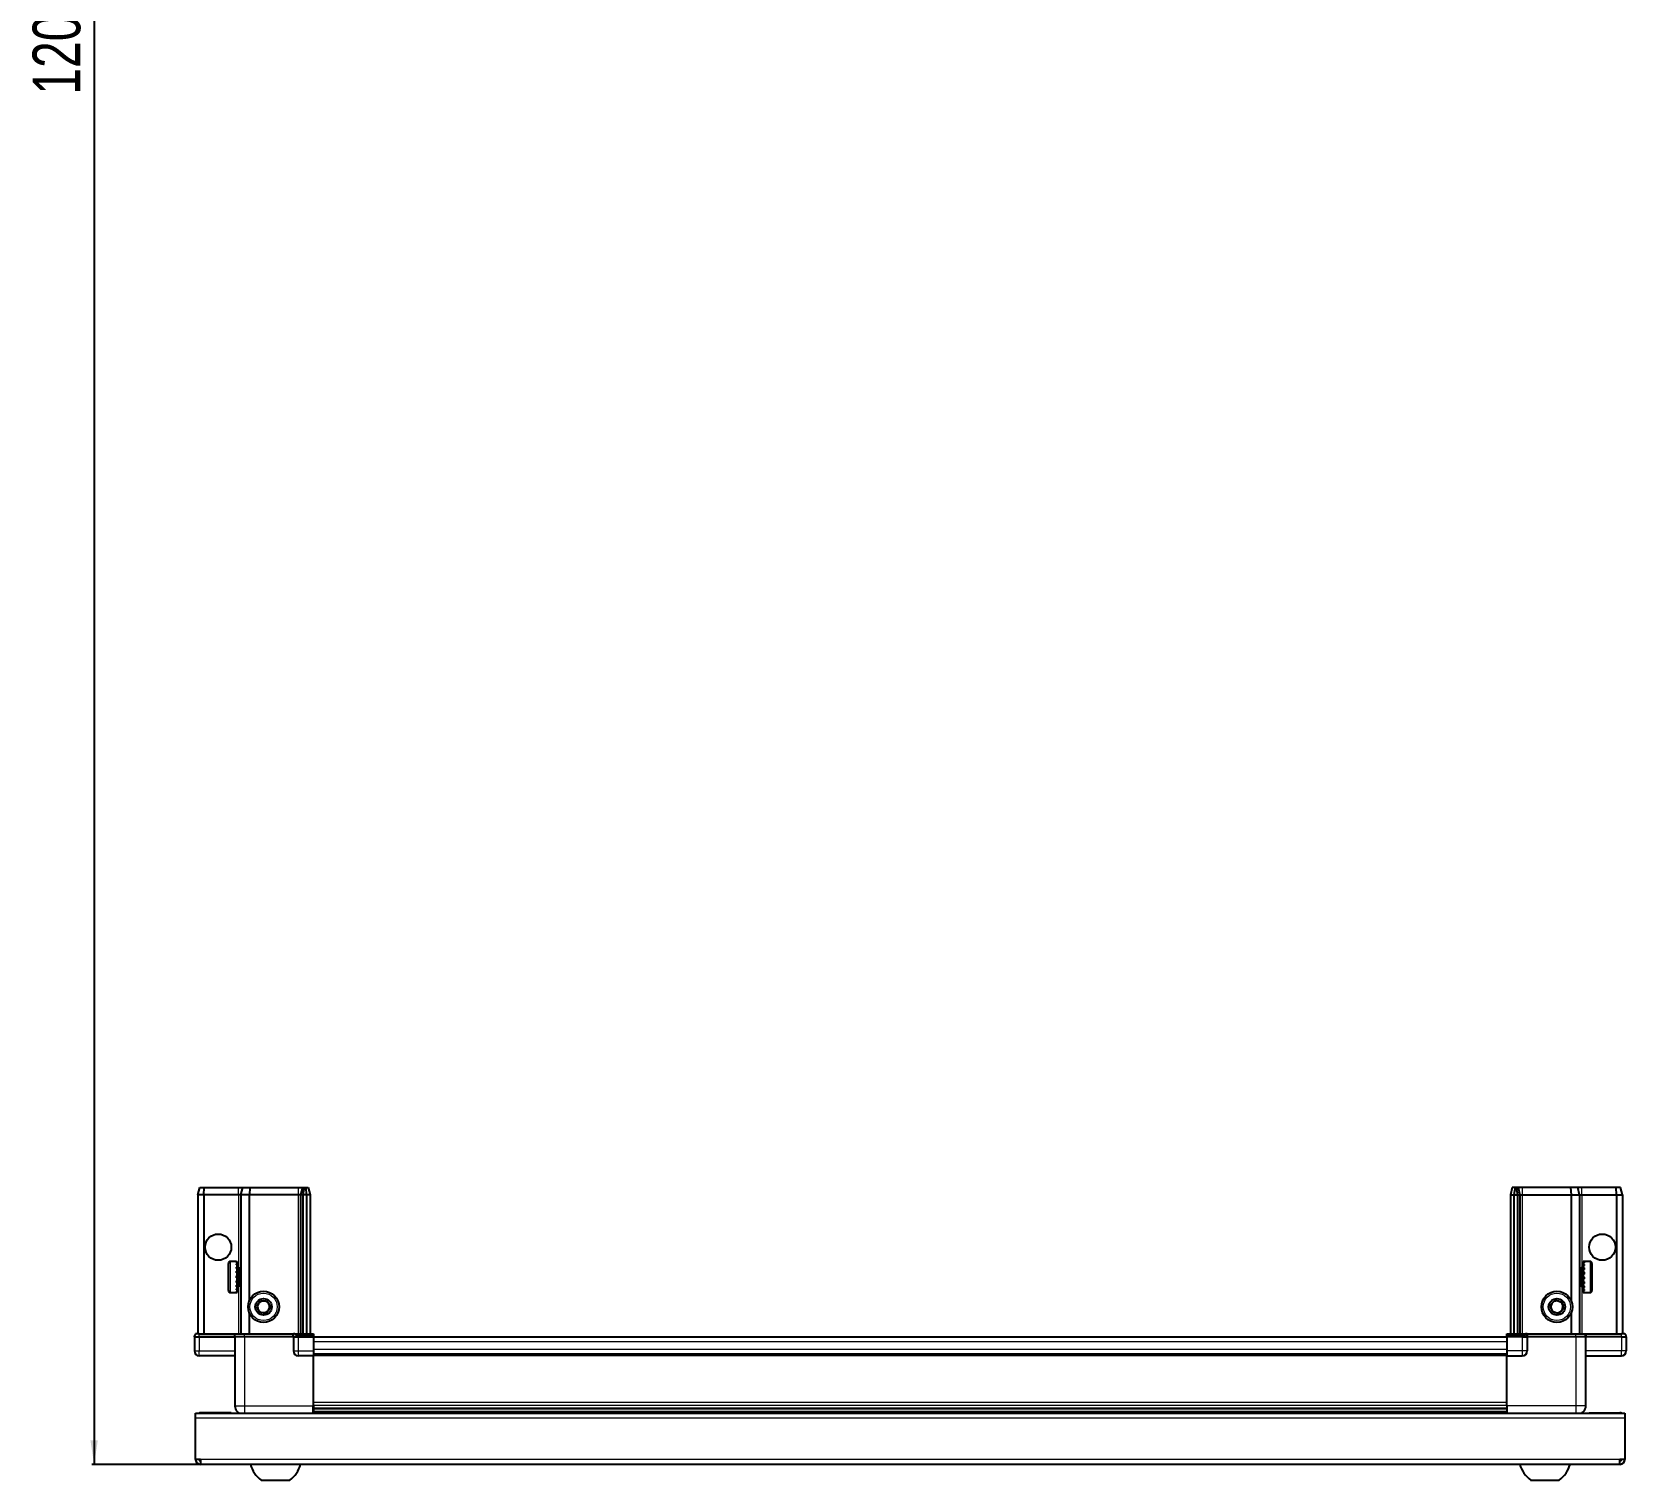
# Model space of a CAD drawing. Header units: millimetres. Extents: x 877 to 3743, y -734 to 1780.
# Drawn here: x 933 to 1601, y -734 to -127 of the extents above; entities that cross this region are included whole.
import ezdxf

# ---------------------------------------------------------------- set-up
doc = ezdxf.new("R2010")
doc.units = ezdxf.units.MM
doc.layers.add('FORMAT', color=7, linetype='Continuous')
doc.styles.add('SLDTEXTSTYLE0', font='TXT', dxfattribs={"width": 0.75})
doc.dimstyles.new('SLDDIMSTYLE0', dxfattribs={"dimtxt": 20, "dimasz": 10, "dimexe": 0, "dimexo": 0.0625, "dimgap": 5, "dimtad": 2, "dimdec": 1, "dimrnd": 1e-09, "dimzin": 12, "dimdsep": 46, "dimtxsty": 'SLDTEXTSTYLE0', "dimsah": 1, "dimcen": 0.09, "dimadec": 0, "dimazin": 3, "dimtfac": 1, "dimtofl": 0, "dimtmove": 0, "dimatfit": 3, "dimfxl": 0, "dimfrac": 2, "dimtolj": 1, "dimtzin": 12, "dimarcsym": 0})

# ---------------------------------------------------------------- blocks, each defined once
blk = doc.blocks.new('_D_9')
at = {"layer": 'FORMAT'}
for p, q in [((1026.03, 479.64), (957.67, 479.64)), ((958.67, 479.64), (958.67, -727.36)), ((1003.26, -727.36), (957.67, -727.36))]:
    blk.add_line(p, q, dxfattribs=at)
for points in [[(958.67, 479.64), (957.13, 469.64), (960.21, 469.64)], [(958.67, -727.36), (960.21, -717.36), (957.13, -717.36)]]:
    blk.add_solid(points, dxfattribs=at)
at = {"layer": 'FORMAT', "insert": (932.89, -153.41), "char_height": 20, "attachment_point": 1, "rotation": 90, "style": 'SLDTEXTSTYLE0'}
blk.add_mtext('1207', dxfattribs=at)

msp = doc.modelspace()

# ---------------------------------------------------------------- linework, layer by layer
at = {"color": 7, "linetype": 'Continuous', "lineweight": 25}
for p, q in [((1002.17, -614.36), (1002.98, -611.36)), ((1002.17, -614.36), (1002.17, -672.66)), ((1004.67, -614.36), (1002.17, -614.36)), ((1002.98, -611.36), (1004.83, -611.36)), ((1004.67, -614.36), (1004.83, -611.36)), ((1019.17, -614.36), (1004.67, -614.36)), ((1004.67, -614.36), (1004.67, -672.66)), ((1004.83, -611.36), (1019.17, -611.36)), ((1019.17, -611.36), (1020.98, -611.36)), ((1020.17, -614.36), (1019.17, -614.36)), ((1020.17, -614.36), (1020.98, -611.36)), ((1020.17, -614.36), (1020.17, -672.66)), ((1023.67, -614.36), (1020.17, -614.36)), ((1020.98, -611.36), (1024.01, -611.36)), ((1024.01, -611.36), (1023.67, -614.36)), ((1044.17, -614.36), (1023.67, -614.36)), ((1023.67, -614.36), (1023.67, -658.86)), ((1024.01, -611.36), (1044.17, -611.36)), ((1044.17, -611.36), (1045.98, -611.36)), ((1045.17, -614.36), (1044.17, -614.36)), ((1045.98, -611.36), (1045.17, -614.36)), ((1046.17, -614.36), (1045.17, -614.36)), ((1045.17, -614.36), (1045.17, -672.66)), ((1045.98, -611.36), (1046.72, -611.36)), ((1046.72, -611.36), (1046.17, -614.36)), ((1046.17, -614.36), (1046.17, -672.66)), ((1047.67, -614.36), (1046.17, -614.36)), ((1046.72, -611.36), (1047.22, -611.36)), ((1047.22, -611.36), (1048.37, -611.36)), ((1047.22, -611.36), (1047.67, -614.36)), ((1049.17, -614.36), (1047.67, -614.36)), ((1047.67, -614.36), (1047.67, -672.66)), ((1048.37, -611.36), (1049.17, -614.36)), ((1049.17, -614.36), (1049.17, -672.66)), ((1552.98, -611.36), (1552.17, -614.36)), ((1552.17, -614.36), (1553.67, -614.36)), ((1552.17, -614.36), (1552.17, -672.66)), ((1554.13, -611.36), (1552.98, -611.36)), ((1554.13, -611.36), (1553.67, -614.36)), ((1553.67, -614.36), (1555.17, -614.36)), ((1553.67, -614.36), (1553.67, -672.66)), ((1554.63, -611.36), (1554.13, -611.36)), ((1554.63, -611.36), (1555.17, -614.36)), ((1555.37, -611.36), (1554.63, -611.36)), ((1555.17, -614.36), (1555.17, -672.66)), ((1555.17, -614.36), (1556.17, -614.36)), ((1555.37, -611.36), (1556.17, -614.36)), ((1557.17, -611.36), (1555.37, -611.36)), ((1556.17, -614.36), (1556.17, -672.66)), ((1556.17, -614.36), (1557.17, -614.36)), ((1577.34, -611.36), (1557.17, -611.36)), ((1557.17, -614.36), (1577.67, -614.36)), ((1577.34, -611.36), (1577.67, -614.36)), ((1580.37, -611.36), (1577.34, -611.36)), ((1577.67, -614.36), (1577.67, -658.86)), ((1577.67, -614.36), (1581.17, -614.36)), ((1581.17, -614.36), (1580.37, -611.36)), ((1582.17, -611.36), (1580.37, -611.36)), ((1581.17, -614.36), (1581.17, -672.66)), ((1581.17, -614.36), (1582.17, -614.36)), ((1596.52, -611.36), (1582.17, -611.36)), ((1582.17, -614.36), (1596.67, -614.36)), ((1596.67, -614.36), (1596.52, -611.36)), ((1598.37, -611.36), (1596.52, -611.36)), ((1596.67, -614.36), (1596.67, -672.66)), ((1596.67, -614.36), (1599.17, -614.36)), ((1599.17, -614.36), (1598.37, -611.36)), ((1599.17, -614.36), (1599.17, -672.66)), ((1014.97, -654.56), (1014.97, -643.16)), ((1018.17, -642.36), (1015.77, -642.36)), ((1018.17, -642.36), (1018.17, -642.36)), ((1018.17, -642.36), (1018.67, -642.36)), ((1018.17, -642.55), (1018.67, -642.55)), ((1018.17, -642.55), (1018.17, -642.77)), ((1018.17, -642.77), (1018.67, -642.77)), ((1018.17, -643.35), (1018.67, -643.35)), ((1018.17, -643.35), (1018.17, -643.77)), ((1018.17, -643.77), (1018.67, -643.77)), ((1018.17, -644.68), (1018.67, -644.68)), ((1018.17, -644.68), (1018.17, -645.27)), ((1018.17, -645.27), (1018.67, -645.27)), ((1018.17, -646.42), (1018.67, -646.42)), ((1018.17, -646.42), (1018.17, -647.12)), ((1018.17, -647.12), (1018.67, -647.12)), ((1018.67, -642.55), (1018.67, -642.36)), ((1018.67, -642.77), (1018.67, -642.55)), ((1018.67, -643.35), (1018.67, -642.77)), ((1018.67, -643.77), (1018.67, -643.35)), ((1018.67, -644.68), (1018.67, -643.77)), ((1018.77, -644.46), (1018.67, -644.46)), ((1018.67, -645.27), (1018.67, -644.68)), ((1018.67, -646.42), (1018.67, -645.27)), ((1018.67, -647.12), (1018.67, -646.42)), ((1018.67, -648.41), (1018.67, -647.12)), ((1018.77, -653.26), (1018.77, -644.46)), ((1019.66, -645.55), (1019.17, -644.86)), ((1019.17, -652.86), (1019.17, -644.86)), ((1020.14, -644.86), (1019.66, -645.55)), ((1019.66, -652.17), (1019.66, -645.55)), ((1020.17, -644.86), (1020.14, -644.86)), ((1020.14, -652.86), (1020.14, -644.86)), ((1581.21, -644.86), (1581.17, -644.86)), ((1581.69, -645.55), (1581.21, -644.86)), ((1581.21, -644.86), (1581.21, -652.86)), ((1582.17, -644.86), (1581.69, -645.55)), ((1581.69, -645.55), (1581.69, -652.17)), ((1582.17, -644.86), (1582.17, -652.86)), ((1582.67, -644.46), (1582.57, -644.46)), ((1582.57, -644.46), (1582.57, -653.26)), ((1585.57, -642.36), (1582.67, -642.36)), ((1583.17, -642.36), (1582.67, -642.36)), ((1582.67, -642.36), (1582.67, -642.41)), ((1582.67, -642.41), (1582.67, -642.69)), ((1583.17, -642.41), (1582.67, -642.41)), ((1583.17, -642.69), (1582.67, -642.69)), ((1582.67, -642.69), (1582.67, -642.97)), ((1583.17, -642.97), (1582.67, -642.97)), ((1582.67, -642.97), (1582.67, -643.63)), ((1583.17, -643.63), (1582.67, -643.63)), ((1582.67, -643.63), (1582.67, -644.1)), ((1582.67, -644.1), (1582.67, -645.08)), ((1583.17, -644.1), (1582.67, -644.1)), ((1583.17, -645.08), (1582.67, -645.08)), ((1582.67, -645.08), (1582.67, -645.7)), ((1582.67, -645.7), (1582.67, -646.9)), ((1583.17, -645.7), (1582.67, -645.7)), ((1583.17, -646.9), (1582.67, -646.9)), ((1582.67, -646.9), (1582.67, -647.53)), ((1583.17, -647.53), (1582.67, -647.53)), ((1582.67, -647.61), (1582.67, -648.91)), ((1583.17, -647.61), (1582.67, -647.61)), ((1583.17, -642.41), (1583.17, -642.36)), ((1583.17, -642.97), (1583.17, -642.69)), ((1583.17, -644.1), (1583.17, -643.63)), ((1583.17, -645.7), (1583.17, -645.08)), ((1583.17, -647.61), (1583.17, -646.9)), ((1586.37, -643.16), (1586.37, -654.56)), ((1018.17, -648.41), (1018.67, -648.41)), ((1018.17, -648.41), (1018.17, -649.14)), ((1018.17, -648.55), (1018.67, -648.55)), ((1018.17, -649.05), (1018.67, -649.05)), ((1018.17, -649.14), (1018.67, -649.14)), ((1018.17, -650.43), (1018.67, -650.43)), ((1018.17, -650.43), (1018.17, -651.14)), ((1018.17, -651.14), (1018.67, -651.14)), ((1018.17, -652.3), (1018.67, -652.3)), ((1018.17, -652.3), (1018.17, -652.91)), ((1018.17, -652.91), (1018.67, -652.91)), ((1018.17, -653.84), (1018.67, -653.84)), ((1018.17, -653.84), (1018.17, -654.28)), ((1018.17, -654.28), (1018.67, -654.28)), ((1018.67, -648.55), (1018.67, -648.41)), ((1018.67, -649.14), (1018.67, -649.05)), ((1018.67, -650.43), (1018.67, -649.14)), ((1018.67, -651.14), (1018.67, -650.43)), ((1018.67, -652.3), (1018.67, -651.14)), ((1018.67, -652.91), (1018.67, -652.3)), ((1018.67, -653.84), (1018.67, -652.91)), ((1018.67, -653.26), (1018.77, -653.26)), ((1018.67, -654.28), (1018.67, -653.84)), ((1018.67, -654.89), (1018.67, -654.28)), ((1019.17, -652.86), (1019.66, -652.17)), ((1019.66, -652.17), (1020.14, -652.86)), ((1020.14, -652.86), (1020.17, -652.86)), ((1581.17, -652.86), (1581.21, -652.86)), ((1581.21, -652.86), (1581.69, -652.17)), ((1581.69, -652.17), (1582.17, -652.86)), ((1582.57, -653.26), (1582.67, -653.26)), ((1583.17, -648.91), (1582.67, -648.91)), ((1583.17, -649.39), (1582.67, -649.39)), ((1582.67, -649.39), (1582.67, -649.65)), ((1582.67, -649.65), (1582.67, -650.91)), ((1583.17, -649.65), (1582.67, -649.65)), ((1583.17, -650.91), (1582.67, -650.91)), ((1582.67, -650.91), (1582.67, -651.6)), ((1582.67, -651.6), (1582.67, -652.72)), ((1583.17, -651.6), (1582.67, -651.6)), ((1583.17, -652.72), (1582.67, -652.72)), ((1582.67, -652.72), (1582.67, -653.29)), ((1582.67, -653.29), (1582.67, -654.15)), ((1583.17, -653.29), (1582.67, -653.29)), ((1583.17, -654.15), (1582.67, -654.15)), ((1582.67, -654.15), (1582.67, -654.54)), ((1582.67, -654.54), (1582.67, -655.06)), ((1583.17, -654.54), (1582.67, -654.54)), ((1583.17, -649.65), (1583.17, -648.91)), ((1583.17, -651.6), (1583.17, -650.91)), ((1583.17, -653.29), (1583.17, -652.72)), ((1583.17, -654.54), (1583.17, -654.15)), ((1015.77, -655.36), (1018.17, -655.36)), ((1018.17, -654.89), (1018.67, -654.89)), ((1018.17, -654.89), (1018.17, -655.12)), ((1018.17, -655.12), (1018.67, -655.12)), ((1018.17, -655.34), (1018.67, -655.34)), ((1018.17, -655.34), (1018.17, -655.36)), ((1018.17, -655.35), (1018.67, -655.35)), ((1018.67, -655.12), (1018.67, -654.89)), ((1018.67, -655.34), (1018.67, -655.12)), ((1018.67, -655.35), (1018.67, -655.34)), ((1583.17, -655.06), (1582.67, -655.06)), ((1582.67, -655.06), (1582.67, -655.24)), ((1582.67, -655.24), (1582.67, -655.36)), ((1583.17, -655.24), (1582.67, -655.24)), ((1582.67, -655.36), (1585.57, -655.36)), ((1583.17, -655.24), (1583.17, -655.06)), ((1023.67, -663.86), (1023.67, -672.66)), ((1577.67, -663.86), (1577.67, -672.66)), ((1001.17, -672.66), (1000.67, -673.52)), ((1000.67, -673.86), (1000.67, -673.52)), ((1000.67, -673.86), (1002.67, -673.86)), ((1000.67, -673.86), (1000.67, -679.86)), ((1002.67, -672.66), (1001.17, -672.66)), ((1002.67, -672.66), (1017.47, -672.66)), ((1017.47, -673.86), (1002.67, -673.86)), ((1002.67, -673.86), (1017.47, -673.86)), ((1017.47, -672.66), (1017.67, -672.66)), ((1017.67, -673.86), (1017.47, -673.86)), ((1017.67, -673.86), (1017.67, -672.66)), ((1017.67, -672.66), (1021.67, -672.66)), ((1021.67, -673.86), (1017.67, -673.86)), ((1017.67, -673.86), (1017.67, -702.86)), ((1021.67, -672.66), (1041.97, -672.66)), ((1041.97, -673.86), (1021.67, -673.86)), ((1041.97, -672.66), (1042.17, -672.66)), ((1042.17, -673.86), (1041.97, -673.86)), ((1042.17, -673.86), (1042.17, -672.66)), ((1042.85, -672.66), (1042.17, -672.66)), ((1042.17, -673.86), (1044.17, -673.86)), ((1042.17, -673.86), (1042.17, -679.86)), ((1042.85, -672.66), (1050.67, -672.66)), ((1050.67, -673.52), (1044.17, -673.52)), ((1050.67, -673.86), (1044.17, -673.86)), ((1044.17, -673.86), (1050.67, -673.86)), ((1050.67, -672.66), (1050.67, -673.52)), ((1050.67, -673.52), (1050.67, -673.52)), ((1050.67, -673.86), (1050.67, -673.52)), ((1050.67, -673.86), (1050.67, -673.86)), ((1050.67, -673.86), (1050.67, -679.86)), ((1550.67, -674.01), (1050.67, -674.01)), ((1550.67, -673.52), (1550.67, -672.66)), ((1550.67, -672.66), (1558.5, -672.66)), ((1557.17, -673.52), (1550.67, -673.52)), ((1550.67, -673.86), (1550.67, -673.52)), ((1557.17, -673.86), (1550.67, -673.86)), ((1550.67, -673.86), (1550.67, -679.86)), ((1557.17, -673.86), (1559.17, -673.86)), ((1559.17, -673.86), (1557.17, -673.86)), ((1559.17, -672.66), (1558.5, -672.66)), ((1559.17, -673.86), (1559.17, -672.66)), ((1559.17, -672.66), (1559.37, -672.66)), ((1559.37, -673.86), (1559.17, -673.86)), ((1559.17, -673.86), (1559.17, -679.86)), ((1559.37, -672.66), (1579.67, -672.66)), ((1579.67, -673.86), (1559.37, -673.86)), ((1579.67, -672.66), (1583.67, -672.66)), ((1583.67, -673.86), (1579.67, -673.86)), ((1583.67, -673.86), (1583.67, -672.66)), ((1583.67, -672.66), (1583.87, -672.66)), ((1583.87, -673.86), (1583.67, -673.86)), ((1583.67, -673.86), (1583.67, -702.86)), ((1583.87, -672.66), (1598.67, -672.66)), ((1598.67, -673.86), (1583.87, -673.86)), ((1600.17, -672.66), (1598.67, -672.66)), ((1598.67, -673.86), (1600.67, -673.86)), ((1600.67, -673.52), (1600.17, -672.66)), ((1600.67, -673.52), (1600.17, -672.66)), ((1600.67, -673.86), (1600.67, -673.52)), ((1600.67, -673.86), (1600.67, -673.52)), ((1600.67, -673.86), (1600.67, -673.86)), ((1600.67, -673.86), (1600.67, -679.86)), ((1050.67, -679.86), (1050.67, -681.86)), ((1550.67, -681.21), (1050.67, -681.21)), ((1550.67, -679.86), (1550.67, -681.86)), ((1017.67, -681.86), (1002.67, -681.86)), ((1050.67, -681.86), (1044.17, -681.86)), ((1050.67, -702.86), (1050.67, -681.86)), ((1550.67, -681.86), (1557.17, -681.86)), ((1550.67, -702.86), (1550.67, -681.86)), ((1583.67, -681.86), (1598.67, -681.86)), ((1001.17, -707.96), (1001.17, -705.86)), ((1001.17, -705.86), (1600.17, -705.86)), ((1001.17, -725.26), (1001.17, -707.96)), ((1016.17, -705.76), (1003.27, -705.76)), ((1016.17, -705.76), (1016.17, -705.86)), ((1050.52, -705.86), (1050.52, -702.86)), ((1050.67, -703.88), (1550.67, -703.88)), ((1050.67, -703.92), (1550.67, -703.92)), ((1074.55, -705.71), (1050.67, -705.71)), ((1069.17, -705.86), (1069.17, -705.71)), ((1069.21, -705.86), (1069.21, -705.71)), ((1069.48, -705.86), (1069.48, -705.71)), ((1069.74, -705.86), (1069.74, -705.71)), ((1070.39, -705.86), (1070.39, -705.71)), ((1070.86, -705.86), (1070.86, -705.71)), ((1071.82, -705.86), (1071.82, -705.71)), ((1072.44, -705.86), (1072.44, -705.71)), ((1073.63, -705.86), (1073.63, -705.71)), ((1074.29, -705.86), (1074.29, -705.71)), ((1074.34, -705.86), (1074.34, -705.71)), ((1075.64, -705.71), (1074.55, -705.71)), ((1076.37, -705.71), (1075.64, -705.71)), ((1075.64, -705.86), (1075.64, -705.71)), ((1075.64, -705.71), (1075.64, -705.71)), ((1075.65, -705.86), (1075.65, -705.71)), ((1076.15, -705.86), (1076.15, -705.71)), ((1076.38, -705.71), (1076.37, -705.71)), ((1076.38, -705.86), (1076.38, -705.71)), ((1076.79, -705.71), (1076.38, -705.71)), ((1524.55, -705.71), (1076.79, -705.71)), ((1077.65, -705.86), (1077.65, -705.71)), ((1078.34, -705.86), (1078.34, -705.71)), ((1079.47, -705.86), (1079.47, -705.71)), ((1080.04, -705.86), (1080.04, -705.71)), ((1080.91, -705.86), (1080.91, -705.71)), ((1081.31, -705.86), (1081.31, -705.71)), ((1081.84, -705.86), (1081.84, -705.71)), ((1082.04, -705.86), (1082.04, -705.71)), ((1082.17, -705.86), (1082.17, -705.71)), ((1519.18, -705.86), (1519.18, -705.71)), ((1519.35, -705.86), (1519.35, -705.71)), ((1519.56, -705.86), (1519.56, -705.71)), ((1520.12, -705.86), (1520.12, -705.71)), ((1520.54, -705.86), (1520.54, -705.71)), ((1521.43, -705.86), (1521.43, -705.71)), ((1522.02, -705.86), (1522.02, -705.71)), ((1523.16, -705.86), (1523.16, -705.71)), ((1523.86, -705.86), (1523.86, -705.71)), ((1525.14, -705.71), (1524.55, -705.71)), ((1525.87, -705.71), (1525.14, -705.71)), ((1525.14, -705.86), (1525.14, -705.71)), ((1525.14, -705.71), (1525.14, -705.71)), ((1525.31, -705.86), (1525.31, -705.71)), ((1525.81, -705.86), (1525.81, -705.71)), ((1525.87, -705.86), (1525.87, -705.71)), ((1526.79, -705.71), (1525.87, -705.71)), ((1525.87, -705.71), (1525.87, -705.71)), ((1550.67, -705.71), (1526.79, -705.71)), ((1527.16, -705.86), (1527.16, -705.71)), ((1527.87, -705.86), (1527.87, -705.71)), ((1529.05, -705.86), (1529.05, -705.71)), ((1529.65, -705.86), (1529.65, -705.71)), ((1530.6, -705.86), (1530.6, -705.71)), ((1531.05, -705.86), (1531.05, -705.71)), ((1531.67, -705.86), (1531.67, -705.71)), ((1531.91, -705.86), (1531.91, -705.71)), ((1532.15, -705.86), (1532.15, -705.71)), ((1532.17, -705.86), (1532.17, -705.71)), ((1585.17, -705.76), (1585.17, -705.86)), ((1585.17, -705.76), (1598.07, -705.76)), ((1600.17, -705.86), (1600.17, -707.96)), ((1600.17, -707.96), (1600.17, -725.26)), ((1003.27, -725.26), (1001.17, -725.26)), ((1003.27, -725.26), (1003.27, -727.36)), ((1598.07, -727.36), (1003.27, -727.36)), ((1600.17, -725.26), (1598.07, -725.26)), ((1598.07, -727.36), (1598.07, -725.26)), ((1028.67, -733.96), (1040.67, -733.96)), ((1560.67, -733.96), (1572.67, -733.96))]:
    msp.add_line(p, q, dxfattribs=at)
at = {"color": 8, "linetype": 'Continuous', "lineweight": 18}
for p, q in [((1019.17, -614.36), (1019.17, -611.36)), ((1019.17, -614.36), (1019.17, -644.86)), ((1044.17, -611.36), (1044.17, -614.36)), ((1044.17, -614.36), (1044.17, -672.66)), ((1557.17, -611.36), (1557.17, -614.36)), ((1557.17, -614.36), (1557.17, -672.66)), ((1582.17, -614.36), (1582.17, -611.36)), ((1582.17, -614.36), (1582.17, -644.86)), ((1015.77, -655.36), (1015.77, -642.36)), ((1585.57, -642.36), (1585.57, -655.36)), ((1019.17, -652.86), (1019.17, -672.66)), ((1582.17, -652.86), (1582.17, -672.66)), ((1002.67, -673.86), (1002.67, -672.66)), ((1002.67, -673.86), (1002.67, -679.86)), ((1017.47, -673.86), (1017.47, -672.66)), ((1021.67, -673.86), (1021.67, -672.66)), ((1021.67, -673.86), (1021.67, -702.86)), ((1041.97, -673.86), (1041.97, -672.66)), ((1044.17, -673.86), (1044.17, -673.52)), ((1044.17, -673.86), (1044.17, -679.86)), ((1050.67, -673.86), (1050.67, -673.52)), ((1557.17, -673.86), (1557.17, -673.52)), ((1557.17, -673.86), (1557.17, -679.86)), ((1559.37, -672.66), (1559.37, -673.86)), ((1579.67, -673.86), (1579.67, -672.66)), ((1579.67, -673.86), (1579.67, -702.86)), ((1583.87, -672.66), (1583.87, -673.86)), ((1598.67, -673.86), (1598.67, -672.66)), ((1598.67, -673.86), (1598.67, -679.86)), ((1000.67, -679.86), (1002.67, -679.86)), ((1002.67, -679.86), (1017.67, -679.86)), ((1002.67, -681.86), (1002.67, -679.86)), ((1042.17, -679.86), (1044.17, -679.86)), ((1044.17, -679.86), (1050.67, -679.86)), ((1044.17, -679.86), (1044.17, -681.86)), ((1550.67, -676.01), (1050.67, -676.01)), ((1550.67, -679.21), (1050.67, -679.21)), ((1557.17, -679.86), (1550.67, -679.86)), ((1557.17, -679.86), (1557.17, -681.86)), ((1559.17, -679.86), (1557.17, -679.86)), ((1598.67, -679.86), (1583.67, -679.86)), ((1598.67, -681.86), (1598.67, -679.86)), ((1600.67, -679.86), (1598.67, -679.86)), ((1550.67, -681.86), (1050.67, -681.86)), ((1050.67, -701.26), (1550.67, -701.26)), ((1600.17, -707.96), (1001.17, -707.96)), ((1003.27, -705.86), (1003.27, -705.76)), ((1021.67, -702.86), (1050.67, -702.86)), ((1550.67, -702.68), (1050.67, -702.68)), ((1050.67, -705.12), (1550.67, -705.12)), ((1579.67, -702.86), (1550.67, -702.86)), ((1598.07, -705.86), (1598.07, -705.76)), ((1598.07, -725.26), (1003.27, -725.26))]:
    msp.add_line(p, q, dxfattribs=at)
at = {"color": 7, "linetype": 'Continuous', "lineweight": 25, "flags": 128}
for points in [[(1003.27, -705.76), (1002.86, -705.8), (1002.63, -705.86)], [(1598.71, -705.86), (1598.48, -705.8), (1598.07, -705.76)]]:
    msp.add_lwpolyline(points, dxfattribs=at)
at = {"color": 7, "linetype": 'Continuous', "lineweight": 25}
for centre, radius in [((1010.67, -636.36), 5.5), ((1590.67, -636.36), 5.5), ((1029.67, -661.36), 6.5), ((1029.67, -661.36), 3.46), ((1571.67, -661.36), 6.5), ((1571.67, -661.36), 3.46)]:
    msp.add_circle(centre, radius, dxfattribs=at)
at = {"color": 8, "linetype": 'Continuous', "lineweight": 18}
for centre in [(1029.67, -661.36), (1571.67, -661.36)]:
    msp.add_circle(centre, 5.7, dxfattribs=at)
at = {"color": 7, "linetype": 'Continuous', "lineweight": 25}
for centre, radius, start, end in [((1015.77, -643.16), 0.8, 90, 180), ((1019.17, -644.46), 0.4, 180, 270), ((1582.17, -644.46), 0.4, 270, 0), ((1585.57, -643.16), 0.8, 360, 90), ((1015.77, -654.56), 0.8, 180, 270), ((1019.17, -653.26), 0.4, 90, 180), ((1582.17, -653.26), 0.4, 360, 90), ((1585.57, -654.56), 0.8, 270, 0), ((1029.67, -661.36), 2.5, 147.37605, 207.37605), ((1029.67, -661.36), 2.5, 87.37605, 147.37605), ((1029.67, -661.36), 2.5, 27.37605, 87.37605), ((1029.67, -661.36), 2.5, 327.37605, 27.37605), ((1571.67, -661.36), 2.5, 134.67671, 194.67671), ((1571.67, -661.36), 2.5, 74.67671, 134.67671), ((1571.67, -661.36), 2.5, 14.67671, 74.67671), ((1571.67, -661.36), 2.5, 314.67671, 14.67671), ((1029.67, -661.36), 2.5, 207.37605, 267.37605), ((1029.67, -661.36), 2.5, 267.37605, 327.37605), ((1571.67, -661.36), 2.5, 194.67671, 254.67671), ((1571.67, -661.36), 2.5, 254.67671, 314.67671), ((1002.67, -679.86), 2, 180, 270), ((1044.17, -679.86), 2, 180, 270), ((1557.17, -679.86), 2, 270, 0), ((1598.67, -679.86), 2, 270, 0), ((1003.27, -725.26), 2.1, 180, 270), ((1003.27, -725.26), 0.6, 180, 270), ((1035.7, -724.34), 11.91, 194.70035, 233.8734), ((1033.65, -724.34), 11.91, 306.1266, 345.29965), ((1567.7, -724.34), 11.91, 194.70035, 233.8734), ((1565.65, -724.34), 11.91, 306.1266, 345.29965), ((1598.07, -725.26), 2.1, 270, 0), ((1598.07, -725.26), 0.6, 270, 0)]:
    msp.add_arc(centre, radius, start, end, dxfattribs=at)
for centre, start_param, end_param in [((1044.17, -670.06), 2.418858, 3.141593), ((1557.17, -670.06), 3.141593, 3.864327)]:
    msp.add_ellipse(centre, major_axis=(0, 3.46), ratio=0.57735, start_param=start_param, end_param=end_param, dxfattribs=at)
for points, knots in [([(1026.79, -661.23), (1027.07, -660.79), (1027.59, -659.98), (1028.1, -659.17), (1028.34, -658.8)], [0, 0, 0, 0, 0.5346859, 1, 1, 1, 1]), ([(1028.12, -663.79), (1028.06, -663.68), (1027.78, -663.15), (1027.33, -662.26), (1026.95, -661.53), (1026.79, -661.23)], [0, 0, 0, 0, 0.133125, 0.637099, 1, 1, 1, 1]), ([(1028.34, -658.8), (1028.86, -658.82), (1029.82, -658.86), (1030.78, -658.91), (1031.23, -658.93)], [0, 0, 0, 0, 0.534686, 1, 1, 1, 1]), ([(1031.23, -658.93), (1031.39, -659.23), (1031.77, -659.96), (1032.22, -660.85), (1032.5, -661.38), (1032.56, -661.49)], [0, 0, 0, 0, 0.362901, 0.866875, 1, 1, 1, 1]), ([(1568.89, -660.6), (1569.25, -660.23), (1569.94, -659.55), (1570.62, -658.88), (1570.94, -658.57)], [0, 0, 0, 0, 0.5346859, 1, 1, 1, 1]), ([(1569.62, -663.39), (1569.53, -663.05), (1569.32, -662.26), (1569.07, -661.3), (1568.92, -660.72), (1568.89, -660.6)], [0, 0, 0, 0, 0.362901, 0.866875, 1, 1, 1, 1]), ([(1570.94, -658.57), (1571.44, -658.7), (1572.37, -658.96), (1573.29, -659.21), (1573.73, -659.33)], [0, 0, 0, 0, 0.534686, 1, 1, 1, 1]), ([(1573.73, -659.33), (1573.76, -659.45), (1573.91, -660.03), (1574.16, -660.99), (1574.37, -661.79), (1574.46, -662.12)], [0, 0, 0, 0, 0.133125, 0.637099, 1, 1, 1, 1]), ([(1031, -663.92), (1030.48, -663.9), (1029.52, -663.85), (1028.56, -663.81), (1028.12, -663.79)], [0, 0, 0, 0, 0.534686, 1, 1, 1, 1]), ([(1032.56, -661.49), (1032.28, -661.93), (1031.76, -662.74), (1031.24, -663.55), (1031, -663.92)], [0, 0, 0, 0, 0.534686, 1, 1, 1, 1]), ([(1572.4, -664.15), (1571.91, -664.01), (1570.98, -663.76), (1570.05, -663.51), (1569.62, -663.39)], [0, 0, 0, 0, 0.534686, 1, 1, 1, 1]), ([(1574.46, -662.12), (1574.09, -662.48), (1573.4, -663.16), (1572.72, -663.84), (1572.4, -664.15)], [0, 0, 0, 0, 0.534686, 1, 1, 1, 1]), ([(1017.67, -702.86), (1017.72, -703.3), (1017.79, -703.98), (1018.23, -704.79), (1018.68, -705.34), (1019.09, -705.71), (1019.35, -705.84), (1019.39, -705.86)], [0, 0, 0, 0, 0.3630185, 0.5584377, 0.7580039, 0.9575702, 1, 1, 1, 1]), ([(1050.67, -702.86), (1050.67, -703.25), (1050.67, -704.05), (1050.67, -705.06), (1050.67, -705.69), (1050.67, -705.85), (1050.67, -705.86)], [0, 0, 0, 0, 0.32552, 0.65104, 0.97656, 1, 1, 1, 1]), ([(1550.67, -702.86), (1550.67, -703.25), (1550.67, -704.05), (1550.67, -705.06), (1550.67, -705.69), (1550.67, -705.85), (1550.67, -705.86)], [0, 0, 0, 0, 0.32552, 0.65104, 0.97656, 1, 1, 1, 1]), ([(1583.67, -702.86), (1583.63, -703.3), (1583.55, -703.98), (1583.12, -704.79), (1582.66, -705.34), (1582.26, -705.71), (1582, -705.84), (1581.95, -705.86)], [0, 0, 0, 0, 0.363018, 0.558438, 0.758004, 0.95757, 1, 1, 1, 1])]:
    msp.add_open_spline(points, degree=3, knots=knots, dxfattribs=at)
at = {"color": 8, "linetype": 'Continuous', "lineweight": 18}
for points in [[(1017.67, -702.86), (1017.73, -702.86), (1017.85, -702.86), (1018.78, -702.86), (1020.1, -702.86), (1021.15, -702.86), (1021.67, -702.86)], [(1583.67, -702.86), (1583.61, -702.86), (1583.49, -702.86), (1582.57, -702.86), (1581.24, -702.86), (1580.2, -702.86), (1579.67, -702.86)]]:
    msp.add_open_spline(points, degree=3, dxfattribs=at)
for points, knots in [([(1021.67, -702.86), (1021.67, -703.3), (1021.67, -703.98), (1021.67, -704.79), (1021.67, -705.34), (1021.67, -705.71), (1021.67, -705.84), (1021.67, -705.86)], [0, 0, 0, 0, 0.3630185, 0.5584377, 0.7580039, 0.9575702, 1, 1, 1, 1]), ([(1579.67, -702.86), (1579.67, -703.3), (1579.67, -703.98), (1579.67, -704.79), (1579.67, -705.34), (1579.67, -705.71), (1579.67, -705.84), (1579.67, -705.86)], [0, 0, 0, 0, 0.363018, 0.558438, 0.758004, 0.95757, 1, 1, 1, 1])]:
    msp.add_open_spline(points, degree=3, knots=knots, dxfattribs=at)

# ---------------------------------------------------------------- dimensions: what is measured, and where the dimension line sits
at = {"layer": 'FORMAT'}
dim = msp.add_linear_dim(base=(958.67, -727.36), p1=(1026.04, 479.64), p2=(1003.27, -727.36), angle=90, dimstyle='SLDDIMSTYLE0', dxfattribs=at)
dim.commit()
dim.dimension.update_dxf_attribs({"geometry": '_D_9', "text_midpoint": (958.67, -123.86), "dimtype": 160})

doc.saveas('drawing.dxf')
